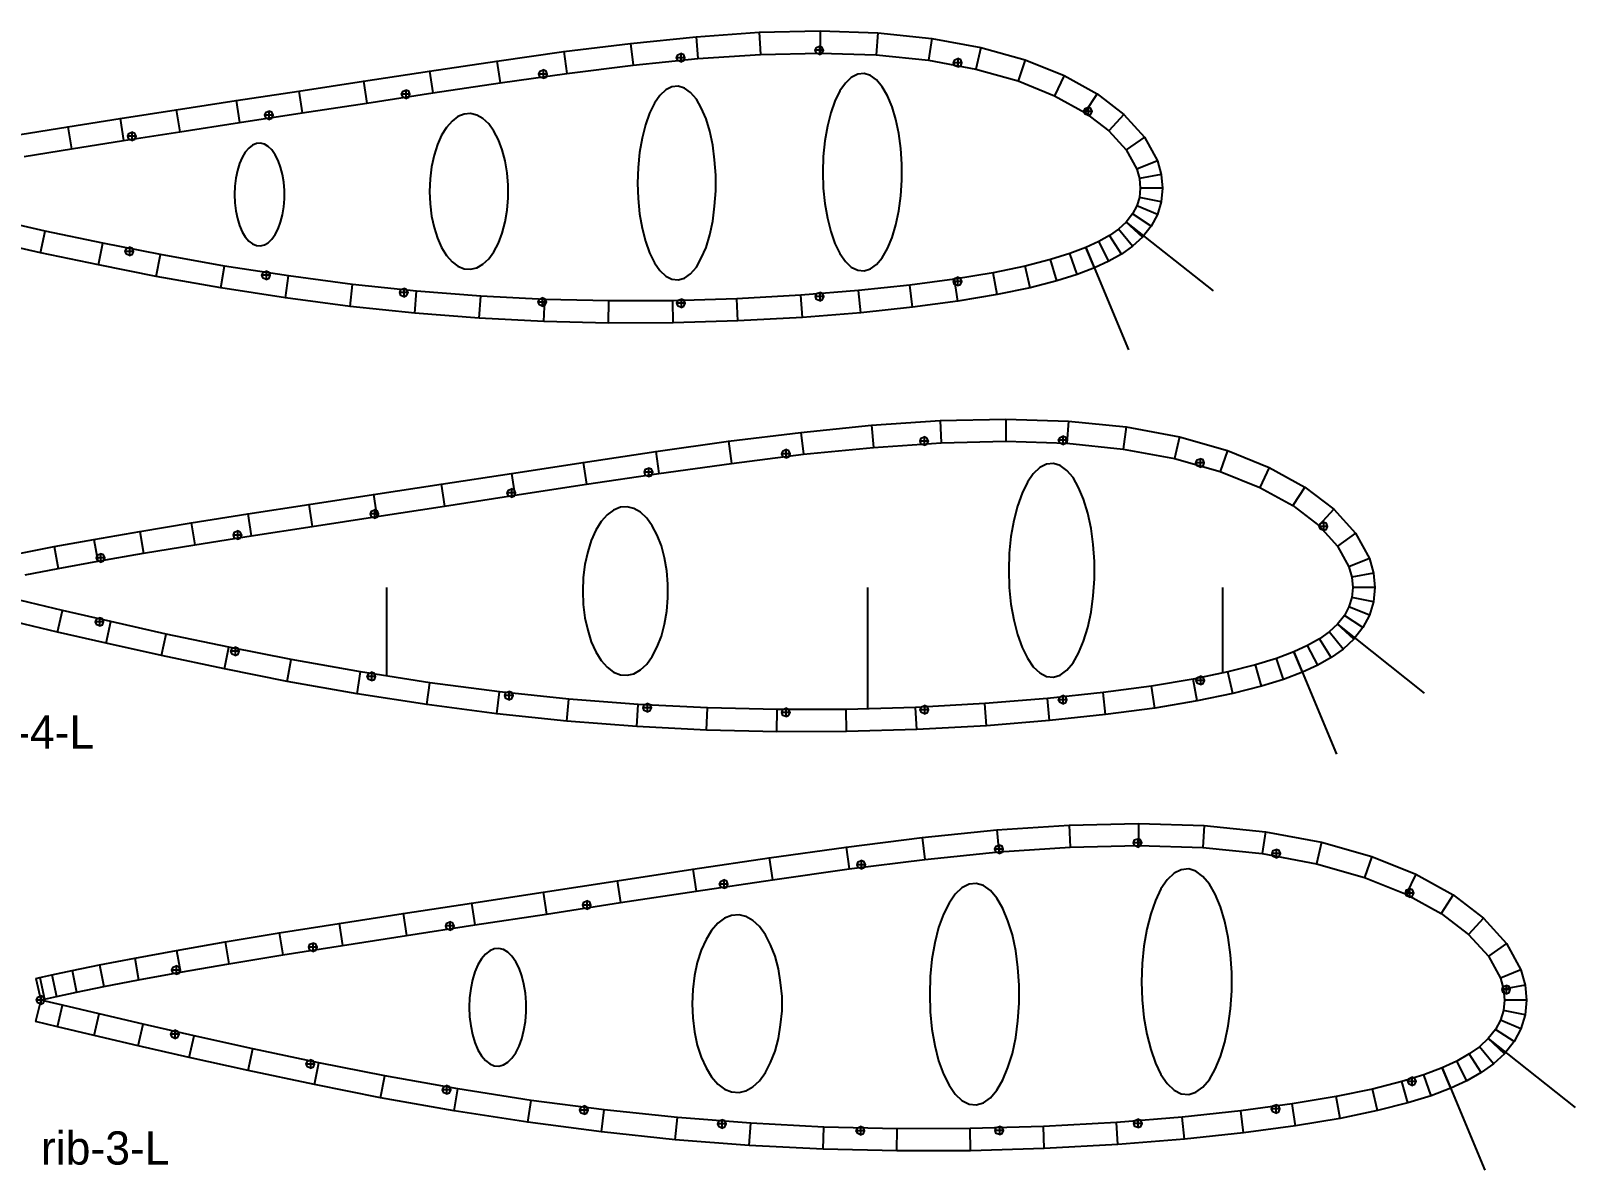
# Model space of a CAD drawing. Header units: millimetres. Extents: x 0 to 1469, y 0 to 3646.
# Drawn here: x 579 to 1136, y 306 to 717 of the extents above; entities that cross this region are included whole.
import ezdxf

# ---------------------------------------------------------------- set-up
doc = ezdxf.new("R2010")
doc.units = ezdxf.units.MM
for name, color, linetype in [('CUT', 1, 'CONTINUOUS'), ('MARK', 5, 'CONTINUOUS'), ('SEAM', 3, 'CONTINUOUS'), ('TEXT', 7, 'CONTINUOUS')]:
    doc.layers.add(name, color=color, linetype=linetype)

msp = doc.modelspace()

# ---------------------------------------------------------------- linework, layer by layer
at = {"layer": 'CUT', "color": 1}
for points in [[(574.9, 679.76), (592.1, 682.59), (610.9, 685.58), (631.2, 688.73), (652.8, 692.04), (675.4, 695.49), (698.7, 699.08), (722.6, 702.7), (746.8, 706.3), (771, 709.7), (795.1, 712.7), (818.7, 715.1), (841.5, 716.7), (863.5, 717.2), (884.3, 716.5), (903.7, 714.5), (921.44, 711.2), (937.43, 706.7), (951.44, 701.04), (963.35, 694.44), (973.05, 687.04), (980.42, 678.9), (985.11, 670.31), (986.5, 665.33), (986.95, 660.43), (986.48, 655.52), (985.1, 650.98), (982.88, 646.76), (979.72, 642.78), (976.13, 639.47), (972.16, 636.65), (967.59, 634.05), (962.42, 631.65), (956.15, 629.28), (948.79, 626.98), (939.17, 624.52), (927.29, 622.06), (913.16, 619.7), (896.8, 617.49), (878.1, 615.5), (857.1, 613.8), (833.8, 612.51), (810.5, 611.838), (787.1, 611.771), (763.8, 612.32), (740.5, 613.51), (717.2, 615.33), (693.9, 617.77), (670.6, 620.83), (647.3, 624.45), (624, 628.6), (603.1, 632.72), (582.2, 637.15), (563.7, 641.3)], [(814.7, 707.5), (811.7, 707.5), (812.1, 708.6), (813.2, 709), (813.2, 706), (814.3, 706.5), (814.7, 707.5), (814.3, 708.6), (813.2, 709)], [(813.2, 706), (812.1, 706.5), (811.7, 707.5)], [(864.7, 710.2), (861.7, 710.2), (862.1, 711.2), (863.2, 711.7), (863.2, 708.7), (864.2, 709.1), (864.7, 710.2), (864.2, 711.2), (863.2, 711.7)], [(863.2, 708.7), (862.1, 709.1), (861.7, 710.2)], [(765, 701.61), (762, 701.61), (762.5, 702.7), (763.5, 703.1), (763.5, 700.11), (764.6, 700.54), (765, 701.61), (764.6, 702.7), (763.5, 703.1)], [(914.61, 705.7), (911.61, 705.7), (912.05, 706.7), (913.11, 707.2), (913.11, 704.2), (914.17, 704.6), (914.61, 705.7), (914.17, 706.7), (913.11, 707.2)], [(913.11, 704.2), (912.05, 704.6), (911.61, 705.7)], [(763.5, 700.11), (762.5, 700.54), (762, 701.61)], [(715.5, 694.34), (712.5, 694.34), (713, 695.4), (714, 695.84), (714, 692.84), (715.1, 693.28), (715.5, 694.34), (715.1, 695.4), (714, 695.84)], [(714, 692.84), (713, 693.28), (712.5, 694.34)], [(666.1, 686.77), (663.1, 686.77), (663.6, 687.83), (664.6, 688.27), (664.6, 685.27), (665.7, 685.71), (666.1, 686.77), (665.7, 687.83), (664.6, 688.27)], [(664.6, 685.27), (663.6, 685.71), (663.1, 686.77)], [(961.59, 688.15), (958.59, 688.15), (959.03, 689.21), (960.09, 689.65), (960.09, 686.65), (961.15, 687.09), (961.59, 688.15), (961.15, 689.21), (960.09, 689.65)], [(960.09, 686.65), (959.03, 687.09), (958.59, 688.15)], [(616.7, 679.16), (613.7, 679.16), (614.1, 680.22), (615.2, 680.66), (615.2, 677.66), (616.3, 678.1), (616.7, 679.16), (616.3, 680.22), (615.2, 680.66)], [(615.2, 677.66), (614.1, 678.1), (613.7, 679.16)], [(615.8, 637.64), (612.8, 637.64), (613.3, 638.7), (614.3, 639.14), (614.3, 636.14), (615.4, 636.58), (615.8, 637.64), (615.4, 638.7), (614.3, 639.14)], [(614.3, 636.14), (613.3, 636.58), (612.8, 637.64)], [(665.1, 629), (662.1, 629), (662.6, 630.06), (663.6, 630.5), (663.6, 627.5), (664.7, 627.94), (665.1, 629), (664.7, 630.06), (663.6, 630.5)], [(663.6, 627.5), (662.6, 627.94), (662.1, 629)], [(714.8, 622.78), (711.8, 622.78), (712.2, 623.84), (713.3, 624.28), (713.3, 621.28), (714.3, 621.72), (714.8, 622.78), (714.3, 623.84), (713.3, 624.28)], [(914.54, 626.78), (911.54, 626.78), (911.98, 627.84), (913.04, 628.28), (913.04, 625.28), (914.1, 625.72), (914.54, 626.78), (914.1, 627.84), (913.04, 628.28)], [(913.04, 625.28), (911.98, 625.72), (911.54, 626.78)], [(713.3, 621.28), (712.2, 621.72), (711.8, 622.78)], [(764.7, 619.36), (761.7, 619.36), (762.2, 620.42), (763.2, 620.86), (763.2, 617.86), (764.3, 618.3), (764.7, 619.36), (764.3, 620.42), (763.2, 620.86)], [(763.2, 617.86), (762.2, 618.3), (761.7, 619.36)], [(814.8, 618.92), (811.8, 618.92), (812.2, 619.98), (813.3, 620.42), (813.3, 617.42), (814.3, 617.86), (814.8, 618.92), (814.3, 619.98), (813.3, 620.42)], [(813.3, 617.42), (812.2, 617.86), (811.8, 618.92)], [(864.8, 621.32), (861.8, 621.32), (862.2, 622.38), (863.3, 622.82), (863.3, 619.82), (864.3, 620.26), (864.8, 621.32), (864.3, 622.38), (863.3, 622.82)], [(863.3, 619.82), (862.2, 620.26), (861.8, 621.32)], [(575.1, 528.75), (587.1, 531.08), (601.5, 533.72), (618, 536.59), (636.6, 539.66), (657, 542.91), (679, 546.31), (702.3, 549.89), (726.8, 553.64), (752.1, 557.5), (778, 561.5), (804.2, 565.4), (830.4, 569.1), (856.5, 572.3), (882, 574.9), (906.7, 576.6), (930.5, 577.1), (953, 576.4), (973.9, 574.3), (993.12, 570.7), (1010.37, 565.8), (1025.49, 559.7), (1038.31, 552.6), (1048.73, 544.65), (1056.63, 535.94), (1061.62, 526.76), (1063.09, 521.5), (1063.58, 516.31), (1063.07, 511.13), (1061.62, 506.33), (1059.27, 501.87), (1055.92, 497.64), (1052.09, 494.12), (1047.86, 491.11), (1042.97, 488.33), (1037.4, 485.75), (1030.66, 483.19), (1022.72, 480.72), (1012.33, 478.06), (999.49, 475.41), (984.2, 472.85), (966.4, 470.46), (946.2, 468.3), (923.5, 466.46), (898.3, 465.072), (873, 464.339), (847.8, 464.266), (822.5, 464.865), (797.3, 466.148), (772.1, 468.12), (746.8, 470.77), (721.6, 474.07), (696.4, 477.99), (671.2, 482.48), (648.6, 486.95), (625.9, 491.75), (605.9, 496.24), (588.3, 500.28), (573.3, 503.81)], [(902.5, 569.2), (899.5, 569.2), (899.9, 570.2), (901, 570.7), (901, 567.7), (902, 568.1), (902.5, 569.2), (902, 570.2), (901, 570.7)], [(901, 567.7), (899.9, 568.1), (899.5, 569.2)], [(952.5, 569.5), (949.5, 569.5), (950, 570.5), (951, 571), (951, 568), (952.1, 568.4), (952.5, 569.5), (952.1, 570.5), (951, 571)], [(951, 568), (950, 568.4), (949.5, 569.5)], [(852.6, 564.6), (849.6, 564.6), (850.1, 565.7), (851.1, 566.1), (851.1, 563.1), (852.2, 563.5), (852.6, 564.6), (852.2, 565.7), (851.1, 566.1)], [(851.1, 563.1), (850.1, 563.5), (849.6, 564.6)], [(1002.01, 561.3), (999.01, 561.3), (999.45, 562.4), (1000.51, 562.8), (1000.51, 559.8), (1001.57, 560.3), (1002.01, 561.3), (1001.57, 562.4), (1000.51, 562.8)], [(803.1, 557.9), (800.1, 557.9), (800.5, 559), (801.6, 559.4), (801.6, 556.4), (802.6, 556.8), (803.1, 557.9), (802.6, 559), (801.6, 559.4)], [(801.6, 556.4), (800.5, 556.8), (800.1, 557.9)], [(1000.51, 559.8), (999.45, 560.3), (999.01, 561.3)], [(753.6, 550.45), (750.6, 550.45), (751.1, 551.51), (752.1, 551.95), (752.1, 548.95), (753.2, 549.39), (753.6, 550.45), (753.2, 551.51), (752.1, 551.95)], [(752.1, 548.95), (751.1, 549.39), (750.6, 550.45)], [(704.2, 542.87), (701.2, 542.87), (701.6, 543.93), (702.7, 544.37), (702.7, 541.37), (703.8, 541.81), (704.2, 542.87), (703.8, 543.93), (702.7, 544.37)], [(702.7, 541.37), (701.6, 541.81), (701.2, 542.87)], [(654.8, 535.23), (651.8, 535.23), (652.2, 536.29), (653.3, 536.73), (653.3, 533.73), (654.3, 534.17), (654.8, 535.23), (654.3, 536.29), (653.3, 536.73)], [(653.3, 533.73), (652.2, 534.17), (651.8, 535.23)], [(1046.5, 538.4), (1043.5, 538.4), (1043.94, 539.46), (1045, 539.9), (1045, 536.9), (1046.06, 537.34), (1046.5, 538.4), (1046.06, 539.46), (1045, 539.9)], [(1045, 536.9), (1043.94, 537.34), (1043.5, 538.4)], [(605.4, 527.04), (602.4, 527.04), (602.9, 528.1), (603.9, 528.54), (603.9, 525.54), (605, 525.98), (605.4, 527.04), (605, 528.1), (603.9, 528.54)], [(603.9, 525.54), (602.9, 525.98), (602.4, 527.04)], [(605, 503.95), (602, 503.95), (602.5, 505.01), (603.5, 505.45), (603.5, 502.45), (604.6, 502.89), (605, 503.95), (604.6, 505.01), (603.5, 505.45)], [(603.5, 502.45), (602.5, 502.89), (602, 503.95)], [(653.9, 493.32), (650.9, 493.32), (651.4, 494.38), (652.4, 494.82), (652.4, 491.82), (653.5, 492.26), (653.9, 493.32), (653.5, 494.38), (652.4, 494.82)], [(652.4, 491.82), (651.4, 492.26), (650.9, 493.32)], [(703.1, 484.26), (700.1, 484.26), (700.6, 485.32), (701.6, 485.76), (701.6, 482.76), (702.7, 483.2), (703.1, 484.26), (702.7, 485.32), (701.6, 485.76)], [(701.6, 482.76), (700.6, 483.2), (700.1, 484.26)], [(1002.12, 482.79), (999.12, 482.79), (999.56, 483.85), (1000.62, 484.29), (1000.62, 481.29), (1001.68, 481.73), (1002.12, 482.79), (1001.68, 483.85), (1000.62, 484.29)], [(1000.62, 481.29), (999.56, 481.73), (999.12, 482.79)], [(752.7, 477.34), (749.7, 477.34), (750.1, 478.41), (751.2, 478.84), (751.2, 475.84), (752.3, 476.28), (752.7, 477.34), (752.3, 478.41), (751.2, 478.84)], [(751.2, 475.84), (750.1, 476.28), (749.7, 477.34)], [(802.6, 472.97), (799.6, 472.97), (800, 474.03), (801.1, 474.47), (801.1, 471.47), (802.1, 471.9), (802.6, 472.97), (802.1, 474.03), (801.1, 474.47)], [(902.6, 472.24), (899.6, 472.24), (900, 473.3), (901.1, 473.74), (901.1, 470.74), (902.2, 471.18), (902.6, 472.24), (902.2, 473.3), (901.1, 473.74)], [(952.5, 475.85), (949.5, 475.85), (950, 476.91), (951, 477.35), (951, 474.35), (952.1, 474.79), (952.5, 475.85), (952.1, 476.91), (951, 477.35)], [(951, 474.35), (950, 474.79), (949.5, 475.85)], [(801.1, 471.47), (800, 471.9), (799.6, 472.97)], [(852.6, 471.27), (849.6, 471.27), (850, 472.34), (851.1, 472.77), (851.1, 469.77), (852.1, 470.21), (852.6, 471.27), (852.1, 472.34), (851.1, 472.77)], [(851.1, 469.77), (850, 470.21), (849.6, 471.27)], [(901.1, 470.74), (900, 471.18), (899.6, 472.24)], [(580.5, 375.29), (582, 375.62), (586.3, 376.58), (593.6, 378.12), (603.5, 380.17), (616.2, 382.63), (631.3, 385.41), (648.8, 388.45), (668.3, 391.68), (689.9, 395.11), (713.1, 398.7), (737.7, 402.48), (763.5, 406.4), (790.2, 410.5), (817.5, 414.7), (845.1, 418.8), (872.8, 422.7), (900.3, 426.1), (927.2, 428.9), (953.3, 430.6), (978.3, 431.2), (1002, 430.4), (1024.1, 428.2), (1044.29, 424.4), (1062.45, 419.3), (1078.35, 412.9), (1091.83, 405.4), (1102.76, 397.06), (1111.03, 387.93), (1116.25, 378.35), (1117.78, 372.88), (1118.28, 367.48), (1117.76, 362.1), (1116.25, 357.12), (1113.81, 352.49), (1110.32, 348.09), (1106.33, 344.42), (1101.9, 341.27), (1096.78, 338.36), (1090.94, 335.65), (1083.85, 332.96), (1075.5, 330.36), (1064.56, 327.56), (1051.03, 324.76), (1034.9, 322.07), (1016.2, 319.55), (994.9, 317.27), (970.9, 315.334), (944.3, 313.869), (917.7, 313.096), (891.1, 313.02), (864.5, 313.652), (837.8, 315.004), (811.2, 317.08), (784.6, 319.87), (758, 323.36), (731.4, 327.5), (704.9, 332.23), (681, 336.94), (657.1, 342), (635.9, 346.74), (617.4, 351), (601.6, 354.72), (588.4, 357.83), (580.4, 359.7)], [(929.5, 421.9), (926.5, 421.9), (926.9, 423), (928, 423.4), (928, 420.4), (929.1, 420.8), (929.5, 421.9), (929.1, 423), (928, 423.4)], [(979.5, 424.2), (976.5, 424.2), (976.9, 425.3), (978, 425.7), (978, 422.7), (979, 423.2), (979.5, 424.2), (979, 425.3), (978, 425.7)], [(978, 422.7), (976.9, 423.2), (976.5, 424.2)], [(879.8, 416.3), (876.8, 416.3), (877.2, 417.4), (878.3, 417.8), (878.3, 414.8), (879.3, 415.3), (879.8, 416.3), (879.3, 417.4), (878.3, 417.8)], [(928, 420.4), (926.9, 420.8), (926.5, 421.9)], [(1029.5, 420.3), (1026.5, 420.3), (1026.9, 421.4), (1028, 421.8), (1028, 418.8), (1029, 419.3), (1029.5, 420.3), (1029, 421.4), (1028, 421.8)], [(1028, 418.8), (1026.9, 419.3), (1026.5, 420.3)], [(878.3, 414.8), (877.2, 415.3), (876.8, 416.3)], [(830.2, 409.3), (827.2, 409.3), (827.7, 410.4), (828.7, 410.8), (828.7, 407.8), (829.8, 408.2), (830.2, 409.3), (829.8, 410.4), (828.7, 410.8)], [(828.7, 407.8), (827.7, 408.2), (827.2, 409.3)], [(1077.57, 406.1), (1074.57, 406.1), (1075.01, 407.2), (1076.07, 407.6), (1076.07, 404.64), (1077.13, 405.08), (1077.57, 406.1), (1077.13, 407.2), (1076.07, 407.6)], [(780.8, 401.77), (777.8, 401.77), (778.2, 402.84), (779.3, 403.27), (779.3, 400.27), (780.4, 400.71), (780.8, 401.77), (780.4, 402.84), (779.3, 403.27)], [(779.3, 400.27), (778.2, 400.71), (777.8, 401.77)], [(1076.07, 404.64), (1075.01, 405.08), (1074.57, 406.1)], [(731.4, 394.2), (728.4, 394.2), (728.8, 395.26), (729.9, 395.7), (729.9, 392.7), (730.9, 393.14), (731.4, 394.2), (730.9, 395.26), (729.9, 395.7)], [(729.9, 392.7), (728.8, 393.14), (728.4, 394.2)], [(682, 386.52), (679, 386.52), (679.4, 387.58), (680.5, 388.02), (680.5, 385.02), (681.5, 385.46), (682, 386.52), (681.5, 387.58), (680.5, 388.02)], [(680.5, 385.02), (679.4, 385.46), (679, 386.52)], [(632.6, 378.27), (629.6, 378.27), (630.1, 379.33), (631.1, 379.77), (631.1, 376.77), (632.2, 377.21), (632.6, 378.27), (632.2, 379.33), (631.1, 379.77)], [(631.1, 376.77), (630.1, 377.21), (629.6, 378.27)], [(1112.43, 371.27), (1109.43, 371.27), (1109.87, 372.33), (1110.93, 372.77), (1110.93, 369.77), (1111.99, 370.21), (1112.43, 371.27), (1111.99, 372.33), (1110.93, 372.77)], [(1110.93, 369.77), (1109.87, 370.21), (1109.43, 371.27)], [(632.2, 355.12), (629.2, 355.12), (629.7, 356.18), (630.7, 356.62), (630.7, 353.62), (631.8, 354.06), (632.2, 355.12), (631.8, 356.18), (630.7, 356.62)], [(630.7, 353.62), (629.7, 354.06), (629.2, 355.12)], [(681.1, 344.39), (678.1, 344.39), (678.5, 345.45), (679.6, 345.89), (679.6, 342.89), (680.7, 343.33), (681.1, 344.39), (680.7, 345.45), (679.6, 345.89)], [(679.6, 342.89), (678.5, 343.33), (678.1, 344.39)], [(730.2, 335.09), (727.2, 335.09), (727.7, 336.15), (728.7, 336.59), (728.7, 333.59), (729.8, 334.03), (730.2, 335.09), (729.8, 336.15), (728.7, 336.59)], [(728.7, 333.59), (727.7, 334.03), (727.2, 335.09)], [(1078.44, 338.14), (1075.44, 338.14), (1075.88, 339.2), (1076.94, 339.64), (1076.94, 336.64), (1078, 337.08), (1078.44, 338.14), (1078, 339.2), (1076.94, 339.64)], [(1076.94, 336.64), (1075.88, 337.08), (1075.44, 338.14)], [(779.8, 327.77), (776.8, 327.77), (777.2, 328.83), (778.3, 329.27), (778.3, 326.27), (779.3, 326.71), (779.8, 327.77), (779.3, 328.83), (778.3, 329.27)], [(1029.3, 328.18), (1026.3, 328.18), (1026.8, 329.24), (1027.8, 329.68), (1027.8, 326.68), (1028.9, 327.12), (1029.3, 328.18), (1028.9, 329.24), (1027.8, 329.68)], [(778.3, 326.27), (777.2, 326.71), (776.8, 327.77)], [(829.5, 322.79), (826.5, 322.79), (827, 323.85), (828, 324.29), (828, 321.29), (829.1, 321.73), (829.5, 322.79), (829.1, 323.85), (828, 324.29)], [(979.6, 322.94), (976.6, 322.94), (977, 324), (978.1, 324.44), (978.1, 321.44), (979.1, 321.87), (979.6, 322.94), (979.1, 324), (978.1, 324.44)], [(1027.8, 326.68), (1026.8, 327.12), (1026.3, 328.18)], [(828, 321.29), (827, 321.73), (826.5, 322.79)], [(879.5, 320.33), (876.5, 320.33), (877, 321.39), (878, 321.83), (878, 318.83), (879.1, 319.27), (879.5, 320.33), (879.1, 321.39), (878, 321.83)], [(878, 318.83), (877, 319.27), (876.5, 320.33)], [(929.6, 320.4), (926.6, 320.4), (927, 321.46), (928.1, 321.9), (928.1, 318.9), (929.1, 319.34), (929.6, 320.4), (929.1, 321.46), (928.1, 321.9)], [(928.1, 318.9), (927, 319.34), (926.6, 320.4)], [(978.1, 321.44), (977, 321.87), (976.6, 322.94)]]:
    msp.add_lwpolyline(points, dxfattribs=at)
for points in [[(797.6, 662.28), (797.8, 656.66), (798.3, 651.2), (799.2, 646.02), (800.4, 641.27), (801.9, 637.05), (803.7, 633.49), (805.6, 630.68), (807.8, 628.68), (810, 627.56), (812.3, 627.33), (814.5, 628.01), (816.7, 629.57), (818.8, 631.99), (820.6, 635.18), (822.3, 639.08), (823.7, 643.58), (824.7, 648.57), (825.4, 653.91), (825.8, 659.46), (825.8, 665.09), (825.4, 670.64), (824.7, 675.98), (823.7, 680.97), (822.3, 685.47), (820.6, 689.37), (818.8, 692.56), (816.7, 694.98), (814.5, 696.54), (812.3, 697.22), (810, 696.99), (807.8, 695.87), (805.6, 693.87), (803.7, 691.06), (801.9, 687.5), (800.4, 683.29), (799.2, 678.53), (798.3, 673.35), (797.8, 667.89)], [(864.4, 666.2), (864.6, 660.49), (865.2, 654.92), (866.1, 649.65), (867.3, 644.8), (868.8, 640.51), (870.6, 636.89), (872.6, 634.02), (874.7, 631.99), (877, 630.84), (879.3, 630.61), (881.6, 631.3), (883.8, 632.9), (885.8, 635.35), (887.7, 638.61), (889.4, 642.58), (890.8, 647.16), (891.8, 652.24), (892.6, 657.68), (892.9, 663.34), (892.9, 669.07), (892.6, 674.73), (891.8, 680.16), (890.8, 685.24), (889.4, 689.82), (887.7, 693.79), (885.8, 697.05), (883.8, 699.51), (881.6, 701.1), (879.3, 701.79), (877, 701.56), (874.7, 700.42), (872.6, 698.38), (870.6, 695.52), (868.8, 691.89), (867.3, 687.6), (866.1, 682.76), (865.2, 677.48), (864.6, 671.92)], [(722.6, 659.27), (722.8, 654.77), (723.3, 650.38), (724.2, 646.22), (725.4, 642.4), (726.9, 639.01), (728.7, 636.15), (730.7, 633.89), (732.8, 632.29), (735.1, 631.39), (737.3, 631.21), (739.6, 631.75), (741.8, 633.01), (743.9, 634.95), (745.7, 637.51), (747.4, 640.65), (748.8, 644.26), (749.8, 648.26), (750.5, 652.55), (750.9, 657.01), (750.9, 661.53), (750.5, 665.99), (749.8, 670.28), (748.8, 674.28), (747.4, 677.9), (745.7, 681.03), (743.9, 683.6), (741.8, 685.54), (739.6, 686.79), (737.3, 687.34), (735.1, 687.16), (732.8, 686.25), (730.7, 684.65), (728.7, 682.39), (726.9, 679.53), (725.4, 676.15), (724.2, 672.33), (723.3, 668.17), (722.8, 663.78)], [(652.2, 658.14), (652.3, 655.16), (652.7, 652.25), (653.3, 649.5), (654, 646.98), (655, 644.74), (656.1, 642.85), (657.4, 641.36), (658.7, 640.3), (660.1, 639.7), (661.6, 639.58), (663, 639.94), (664.4, 640.77), (665.7, 642.05), (666.9, 643.75), (668, 645.82), (668.8, 648.21), (669.5, 650.86), (670, 653.69), (670.2, 656.64), (670.2, 659.63), (670, 662.58), (669.5, 665.42), (668.8, 668.06), (668, 670.45), (666.9, 672.52), (665.7, 674.22), (664.4, 675.5), (663, 676.33), (661.6, 676.69), (660.1, 676.57), (658.7, 675.97), (657.4, 674.91), (656.1, 673.42), (655, 671.53), (654, 669.29), (653.3, 666.77), (652.7, 664.02), (652.3, 661.11)], [(931.5, 522.57), (931.7, 516.38), (932.3, 510.35), (933.3, 504.63), (934.6, 499.38), (936.3, 494.74), (938.2, 490.81), (940.3, 487.7), (942.7, 485.5), (945.1, 484.26), (947.6, 484.01), (950.1, 484.76), (952.5, 486.49), (954.7, 489.15), (956.7, 492.68), (958.5, 496.98), (960, 501.94), (961.2, 507.44), (962, 513.33), (962.4, 519.46), (962.4, 525.67), (962, 531.8), (961.2, 537.69), (960, 543.19), (958.5, 548.16), (956.7, 552.46), (954.7, 555.99), (952.5, 558.6), (950.1, 560.4), (947.6, 561.1), (945.1, 560.9), (942.7, 559.6), (940.3, 557.4), (938.2, 554.32), (936.3, 550.4), (934.6, 545.75), (933.3, 540.5), (932.3, 534.79), (931.7, 528.76)], [(777.8, 515.06), (778, 510.18), (778.6, 505.42), (779.6, 500.92), (780.9, 496.78), (782.6, 493.11), (784.5, 490.02), (786.6, 487.57), (788.9, 485.83), (791.4, 484.85), (793.8, 484.65), (796.3, 485.24), (798.7, 486.61), (800.9, 488.71), (802.9, 491.49), (804.7, 494.88), (806.2, 498.79), (807.3, 503.13), (808.1, 507.78), (808.5, 512.61), (808.5, 517.51), (808.1, 522.34), (807.3, 526.99), (806.2, 531.32), (804.7, 535.24), (802.9, 538.63), (800.9, 541.41), (798.7, 543.51), (796.3, 544.87), (793.8, 545.46), (791.4, 545.27), (788.9, 544.29), (786.6, 542.55), (784.5, 540.1), (782.6, 537.01), (780.9, 533.34), (779.6, 529.2), (778.6, 524.7), (778, 519.94)], [(979.4, 374.08), (979.6, 367.55), (980.2, 361.19), (981.3, 355.17), (982.7, 349.63), (984.4, 344.72), (986.4, 340.58), (988.7, 337.31), (991.2, 334.98), (993.7, 333.67), (996.4, 333.41), (999, 334.2), (1001.5, 336.02), (1003.9, 338.83), (1006, 342.55), (1007.9, 347.09), (1009.5, 352.33), (1010.7, 358.13), (1011.5, 364.34), (1012, 370.81), (1012, 377.36), (1011.5, 383.83), (1010.7, 390.04), (1009.5, 395.84), (1007.9, 401.08), (1006, 405.62), (1003.9, 409.3), (1001.5, 412.1), (999, 414), (996.4, 414.8), (993.7, 414.5), (991.2, 413.2), (988.7, 410.9), (986.4, 407.6), (984.4, 403.44), (982.7, 398.54), (981.3, 393), (980.2, 386.97), (979.6, 380.61)], [(903, 369.6), (903.2, 363.18), (903.8, 356.94), (904.8, 351.02), (906.2, 345.58), (908, 340.77), (910, 336.7), (912.2, 333.49), (914.6, 331.2), (917.2, 329.92), (919.8, 329.66), (922.4, 330.43), (924.9, 332.22), (927.2, 334.98), (929.4, 338.64), (931.2, 343.09), (932.8, 348.23), (934, 353.93), (934.8, 360.03), (935.2, 366.38), (935.2, 372.81), (934.8, 379.16), (934, 385.26), (932.8, 390.96), (931.2, 396.1), (929.4, 400.56), (927.2, 404.21), (924.9, 407), (922.4, 408.8), (919.8, 409.5), (917.2, 409.3), (914.6, 408), (912.2, 405.71), (910, 402.49), (908, 398.42), (906.2, 393.61), (904.8, 388.17), (903.8, 382.25), (903.2, 376.01)], [(817.3, 366.16), (817.5, 361.01), (818.1, 356), (819.1, 351.25), (820.5, 346.88), (822.3, 343.01), (824.3, 339.74), (826.6, 337.16), (829, 335.33), (831.5, 334.3), (834.2, 334.09), (836.7, 334.71), (839.2, 336.15), (841.6, 338.36), (843.8, 341.3), (845.6, 344.88), (847.2, 349.01), (848.4, 353.58), (849.2, 358.48), (849.7, 363.58), (849.7, 368.75), (849.2, 373.85), (848.4, 378.75), (847.2, 383.32), (845.6, 387.45), (843.8, 391.03), (841.6, 393.97), (839.2, 396.18), (836.7, 397.62), (834.2, 398.24), (831.5, 398.03), (829, 397), (826.6, 395.17), (824.3, 392.58), (822.3, 389.32), (820.5, 385.45), (819.1, 381.08), (818.1, 376.33), (817.5, 371.31)], [(736.9, 364.86), (737, 361.46), (737.4, 358.14), (738.1, 355), (738.9, 352.11), (740, 349.56), (741.3, 347.4), (742.8, 345.69), (744.3, 344.48), (745.9, 343.79), (747.6, 343.66), (749.2, 344.07), (750.8, 345.02), (752.3, 346.48), (753.7, 348.42), (754.9, 350.79), (755.9, 353.52), (756.6, 356.55), (757.2, 359.79), (757.4, 363.16), (757.4, 366.57), (757.2, 369.94), (756.6, 373.18), (755.9, 376.21), (754.9, 378.94), (753.7, 381.31), (752.3, 383.25), (750.8, 384.71), (749.2, 385.66), (747.6, 386.07), (745.9, 385.94), (744.3, 385.25), (742.8, 384.04), (741.3, 382.33), (740, 380.17), (738.9, 377.62), (738.1, 374.73), (737.4, 371.59), (737, 368.27)]]:
    msp.add_lwpolyline(points, close=True, dxfattribs=at)
at = {"layer": 'MARK', "color": 5}
for points in [[(818.7, 715.1), (819.3, 707.2)], [(841.5, 716.7), (841.9, 708.7)], [(863.5, 717.2), (863.5, 709.2)], [(884.3, 716.5), (883.7, 708.5)], [(903.7, 714.5), (902.5, 706.6)], [(771, 709.7), (772.1, 701.8)], [(795.1, 712.7), (796, 704.8)], [(921.44, 711.2), (919.62, 703.4)], [(722.6, 702.7), (723.8, 694.82)], [(746.8, 706.3), (748, 698.41)], [(937.43, 706.7), (934.84, 699.12)], [(698.7, 699.08), (699.9, 691.17)], [(951.44, 701.04), (948, 693.81)], [(652.8, 692.04), (654, 684.13)], [(675.4, 695.49), (676.6, 687.59)], [(963.35, 694.44), (958.98, 687.74)], [(610.9, 685.58), (612.2, 677.68)], [(631.2, 688.73), (632.5, 680.82)], [(973.05, 687.04), (967.65, 681.14)], [(592.1, 682.59), (593.4, 674.69)], [(980.42, 678.9), (973.9, 674.26)], [(985.11, 670.31), (977.69, 667.31)], [(986.5, 665.33), (978.63, 663.89)], [(986.95, 660.43), (978.95, 660.43)], [(985.1, 650.98), (977.7, 654.02)], [(986.48, 655.52), (978.63, 657.07)], [(979.72, 642.78), (973.87, 648.23)], [(982.88, 646.76), (976.18, 651.14)], [(582.2, 637.15), (583.9, 644.97)], [(967.59, 634.05), (963.94, 641.17)], [(972.16, 636.65), (967.86, 643.4)], [(976.13, 639.47), (971.1, 645.69)], [(603.1, 632.72), (604.7, 640.56)], [(624, 628.6), (625.5, 636.46)], [(956.15, 629.28), (953.54, 636.84)], [(962.42, 631.65), (959.32, 639.03)], [(647.3, 624.45), (648.6, 632.34)], [(927.29, 622.06), (925.82, 629.93)], [(939.17, 624.52), (937.37, 632.32)], [(948.79, 626.98), (946.61, 634.68)], [(670.6, 620.83), (671.7, 628.75)], [(693.9, 617.77), (694.8, 625.72)], [(896.8, 617.49), (895.8, 625.43)], [(913.16, 619.7), (911.96, 627.61)], [(717.2, 615.33), (717.9, 623.29)], [(740.5, 613.51), (741, 621.49)], [(763.8, 612.32), (764.1, 620.32)], [(787.1, 611.771), (787.2, 619.77)], [(810.5, 611.838), (810.3, 619.84)], [(833.8, 612.51), (833.4, 620.51)], [(857.1, 613.8), (856.5, 621.78)], [(878.1, 615.5), (877.3, 623.46)], [(882, 574.9), (882.7, 566.9)], [(906.7, 576.6), (907.1, 568.6)], [(930.5, 577.1), (930.5, 569.1)], [(953, 576.4), (952.4, 568.4)], [(973.9, 574.3), (972.8, 566.3)], [(830.4, 569.1), (831.5, 561.1)], [(856.5, 572.3), (857.4, 564.4)], [(993.12, 570.7), (991.3, 562.9)], [(804.2, 565.4), (805.3, 557.5)], [(1010.37, 565.8), (1007.78, 558.2)], [(752.1, 557.5), (753.3, 549.62)], [(778, 561.5), (779.2, 553.57)], [(1025.49, 559.7), (1022.05, 552.48)], [(726.8, 553.64), (728, 545.73)], [(1038.31, 552.6), (1033.94, 545.9)], [(679, 546.31), (680.2, 538.41)], [(702.3, 549.89), (703.5, 541.99)], [(657, 542.91), (658.2, 535)], [(1048.73, 544.65), (1043.33, 538.75)], [(618, 536.59), (619.4, 528.71)], [(636.6, 539.66), (637.9, 531.76)], [(1056.63, 535.94), (1050.11, 531.3)], [(587.1, 531.08), (588.6, 523.22)], [(601.5, 533.72), (602.9, 525.84)], [(1061.62, 526.76), (1054.2, 523.77)], [(1063.09, 521.5), (1055.23, 520.06)], [(707.1, 484.43), (707.1, 516.31)], [(880.7, 472.56), (880.7, 516.31)], [(1008.78, 485.5), (1008.78, 516.31)], [(1063.07, 511.13), (1055.23, 512.68)], [(1063.58, 516.31), (1055.58, 516.31)], [(588.3, 500.28), (590.1, 508.08)], [(1061.62, 506.33), (1054.22, 509.37)], [(605.9, 496.24), (607.6, 504.04)], [(1055.92, 497.64), (1050.07, 503.1)], [(1059.27, 501.87), (1052.57, 506.25)], [(625.9, 491.75), (627.6, 499.56)], [(1047.86, 491.11), (1043.56, 497.86)], [(1052.09, 494.12), (1047.07, 500.35)], [(648.6, 486.95), (650.2, 494.79)], [(671.2, 482.48), (672.7, 490.35)], [(1030.66, 483.19), (1028.05, 490.76)], [(1037.4, 485.75), (1034.3, 493.13)], [(1042.97, 488.33), (1039.31, 495.44)], [(696.4, 477.99), (697.7, 485.88)], [(1012.33, 478.06), (1010.53, 485.86)], [(1022.72, 480.72), (1020.54, 488.41)], [(721.6, 474.07), (722.7, 481.99)], [(984.2, 472.85), (983, 480.76)], [(999.49, 475.41), (998.02, 483.27)], [(746.8, 470.77), (747.8, 478.71)], [(772.1, 468.12), (772.8, 476.08)], [(797.3, 466.148), (797.8, 474.13)], [(923.5, 466.46), (922.9, 474.44)], [(946.2, 468.3), (945.5, 476.26)], [(966.4, 470.46), (965.5, 478.4)], [(822.5, 464.865), (822.8, 472.86)], [(847.8, 464.266), (847.9, 472.27)], [(873, 464.339), (872.9, 472.34)], [(898.3, 465.072), (897.9, 473.06)], [(953.3, 430.6), (953.7, 422.6)], [(978.3, 431.2), (978.3, 423.2)], [(1002, 430.4), (1001.5, 422.5)], [(900.3, 426.1), (901.2, 418.2)], [(927.2, 428.9), (927.9, 420.9)], [(1024.1, 428.2), (1022.9, 420.3)], [(1044.29, 424.4), (1042.47, 416.6)], [(845.1, 418.8), (846.3, 410.9)], [(872.8, 422.7), (873.9, 414.8)], [(1062.45, 419.3), (1059.86, 411.7)], [(817.5, 414.7), (818.7, 406.8)], [(1078.35, 412.9), (1074.91, 405.64)], [(790.2, 410.5), (791.4, 402.62)], [(737.7, 402.48), (738.9, 394.57)], [(763.5, 406.4), (764.7, 398.52)], [(1091.83, 405.4), (1087.45, 398.69)], [(713.1, 398.7), (714.3, 390.8)], [(1102.76, 397.06), (1097.36, 391.16)], [(668.3, 391.68), (669.6, 383.79)], [(689.9, 395.11), (691.1, 387.2)], [(631.3, 385.41), (632.7, 377.54)], [(648.8, 388.45), (650.1, 380.56)], [(1111.03, 387.93), (1104.51, 383.3)], [(603.5, 380.17), (605.1, 372.33)], [(616.2, 382.63), (617.6, 374.77)], [(580.5, 375.29), (582.3, 367.48), (580.4, 359.7)], [(582, 375.62), (583.7, 367.81)], [(586.3, 376.58), (588, 368.76)], [(593.6, 378.12), (595.2, 370.29)], [(1116.25, 378.35), (1108.83, 375.35)], [(583.8, 367.48), (580.8, 367.48), (581.2, 368.54), (582.3, 368.98), (582.3, 365.98), (583.3, 366.42), (583.8, 367.48), (583.3, 368.54), (582.3, 368.98)], [(1117.78, 372.88), (1109.91, 371.44)], [(582.3, 365.98), (581.2, 366.42), (580.8, 367.48)], [(588.4, 357.83), (590.2, 365.62)], [(601.6, 354.72), (603.4, 362.51)], [(1117.76, 362.1), (1109.91, 363.65)], [(1118.28, 367.48), (1110.28, 367.48)], [(617.4, 351), (619.2, 358.8)], [(1113.81, 352.49), (1107.11, 356.87)], [(1116.25, 357.12), (1108.85, 360.16)], [(635.9, 346.74), (637.7, 354.54)], [(1110.32, 348.09), (1104.47, 353.54)], [(657.1, 342), (658.8, 349.82)], [(1096.78, 338.36), (1093.12, 345.47)], [(1101.9, 341.27), (1097.61, 348.02)], [(1106.33, 344.42), (1101.3, 350.64)], [(681, 336.94), (682.6, 344.78)], [(704.9, 332.23), (706.4, 340.09)], [(1083.85, 332.96), (1081.24, 340.53)], [(1090.94, 335.65), (1087.84, 343.03)], [(731.4, 327.5), (732.8, 335.39)], [(1064.56, 327.56), (1062.76, 335.36)], [(1075.5, 330.36), (1073.32, 338.06)], [(758, 323.36), (759.2, 331.28)], [(1034.9, 322.07), (1033.7, 329.98)], [(1051.03, 324.76), (1049.56, 332.63)], [(784.6, 319.87), (785.6, 327.82)], [(811.2, 317.08), (812, 325.05)], [(970.9, 315.334), (970.4, 323.32)], [(994.9, 317.27), (994.1, 325.24)], [(1016.2, 319.55), (1015.2, 327.49)], [(837.8, 315.004), (838.4, 322.99)], [(864.5, 313.652), (864.8, 321.65)], [(891.1, 313.02), (891.2, 321.02)], [(917.7, 313.096), (917.6, 321.1)], [(944.3, 313.869), (944, 321.86)]]:
    msp.add_lwpolyline(points, dxfattribs=at)
at = {"layer": 'SEAM', "color": 3}
for points in [[(576.3, 671.87), (593.4, 674.69), (612.2, 677.68), (632.5, 680.82), (654, 684.13), (676.6, 687.59), (699.9, 691.17), (723.8, 694.82), (748, 698.41), (772.1, 701.8), (796, 704.8), (819.3, 707.2), (841.9, 708.7), (863.5, 709.2), (883.7, 708.5), (902.5, 706.6), (919.62, 703.4), (934.84, 699.12), (948, 693.81), (958.98, 687.74), (967.65, 681.14), (973.9, 674.26), (977.69, 667.31), (978.63, 663.89), (978.95, 660.43), (978.63, 657.07), (977.7, 654.02), (976.18, 651.14), (973.87, 648.23), (971.1, 645.69), (967.86, 643.4), (963.94, 641.17), (959.32, 639.03), (953.54, 636.84), (946.61, 634.68), (937.37, 632.32), (925.82, 629.93), (911.96, 627.61), (895.8, 625.43), (877.3, 623.46), (856.5, 621.78), (833.4, 620.51), (810.3, 619.84), (787.2, 619.77), (764.1, 620.32), (741, 621.49), (717.9, 623.29), (694.8, 625.72), (671.7, 628.75), (648.6, 632.34), (625.5, 636.46), (604.7, 640.56), (583.9, 644.97), (565.5, 649.1)], [(973.87, 648.23), (1005.2, 623.36)], [(959.32, 639.03), (974.69, 602.1)], [(576.7, 520.9), (588.6, 523.22), (602.9, 525.84), (619.4, 528.71), (637.9, 531.76), (658.2, 535), (680.2, 538.41), (703.5, 541.99), (728, 545.73), (753.3, 549.62), (779.2, 553.57), (805.3, 557.5), (831.5, 561.1), (857.4, 564.4), (882.7, 566.9), (907.1, 568.6), (930.5, 569.1), (952.4, 568.4), (972.8, 566.3), (991.3, 562.9), (1007.78, 558.2), (1022.05, 552.48), (1033.94, 545.9), (1043.33, 538.75), (1050.11, 531.3), (1054.2, 523.77), (1055.23, 520.06), (1055.58, 516.31), (1055.23, 512.68), (1054.22, 509.37), (1052.57, 506.25), (1050.07, 503.1), (1047.07, 500.35), (1043.56, 497.86), (1039.31, 495.44), (1034.3, 493.13), (1028.05, 490.76), (1020.54, 488.41), (1010.53, 485.86), (998.02, 483.27), (983, 480.76), (965.5, 478.4), (945.5, 476.26), (922.9, 474.44), (897.9, 473.06), (872.9, 472.34), (847.9, 472.27), (822.8, 472.86), (797.8, 474.13), (772.8, 476.08), (747.8, 478.71), (722.7, 481.99), (697.7, 485.88), (672.7, 490.35), (650.2, 494.79), (627.6, 499.56), (607.6, 504.04), (590.1, 508.08), (575.1, 511.59)], [(1050.07, 503.1), (1081.4, 478.23)], [(1034.3, 493.13), (1049.67, 456.2)], [(1104.47, 353.54), (1135.8, 328.68)], [(1087.84, 343.03), (1103.21, 306.1)]]:
    msp.add_lwpolyline(points, dxfattribs=at)
msp.add_lwpolyline([(582.3, 367.48), (583.7, 367.81), (588, 368.76), (595.2, 370.29), (605.1, 372.33), (617.6, 374.77), (632.7, 377.54), (650.1, 380.56), (669.6, 383.79), (691.1, 387.2), (714.3, 390.8), (738.9, 394.57), (764.7, 398.52), (791.4, 402.62), (818.7, 406.8), (846.3, 410.9), (873.9, 414.8), (901.2, 418.2), (927.9, 420.9), (953.7, 422.6), (978.3, 423.2), (1001.5, 422.5), (1022.9, 420.3), (1042.47, 416.6), (1059.86, 411.7), (1074.91, 405.64), (1087.45, 398.69), (1097.36, 391.16), (1104.51, 383.3), (1108.83, 375.35), (1109.91, 371.44), (1110.28, 367.48), (1109.91, 363.65), (1108.85, 360.16), (1107.11, 356.87), (1104.47, 353.54), (1101.3, 350.64), (1097.61, 348.02), (1093.12, 345.47), (1087.84, 343.03), (1081.24, 340.53), (1073.32, 338.06), (1062.76, 335.36), (1049.56, 332.63), (1033.7, 329.98), (1015.2, 327.49), (994.1, 325.24), (970.4, 323.32), (944, 321.86), (917.6, 321.1), (891.2, 321.02), (864.8, 321.65), (838.4, 322.99), (812, 325.05), (785.6, 327.82), (759.2, 331.28), (732.8, 335.39), (706.4, 340.09), (682.6, 344.78), (658.8, 349.82), (637.7, 354.54), (619.2, 358.8), (603.4, 362.51), (590.2, 365.62)], close=True, dxfattribs=at)

# ---------------------------------------------------------------- texts
at = {"layer": 'TEXT', "color": 7}
for s, p in [('rib-4-L', (555.2, 458.2)), ('rib-3-L', (582.4, 308.1))]:
    msp.add_text(s, height=12, dxfattribs=at).set_placement(p)

doc.saveas('drawing.dxf')
